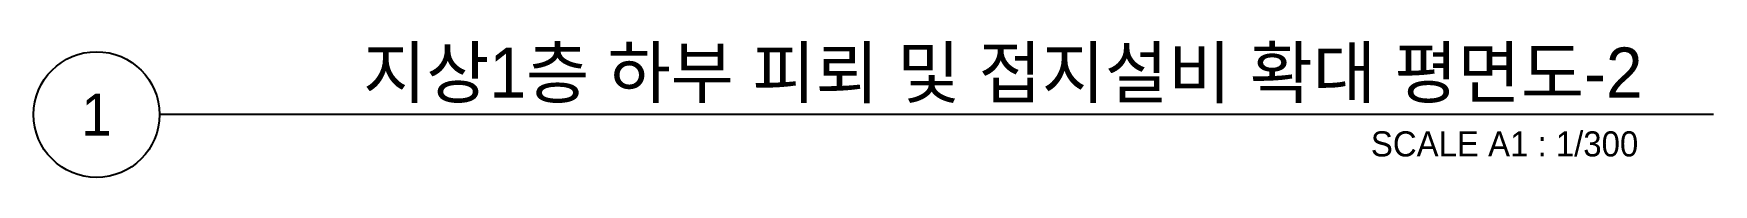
# Model space of a CAD drawing. Header units: millimetres. Extents: x 81900 to 502050, y -708375 to 1238700.
# Drawn here: x 419467 to 449483, y -530175 to -527726 of the extents above; entities that cross this region are included whole.
import ezdxf
from ezdxf.enums import TextEntityAlignment as Align

# ---------------------------------------------------------------- set-up
doc = ezdxf.new("R2010")
doc.units = ezdxf.units.MM
doc.header["$LTSCALE"] = 150
doc.layers.add('-----41 Drawing Title', color=2, linetype='Continuous')
doc.styles.add('ELEC', font='')
doc.styles.get('ELEC').set_extended_font_data('Dotum')

msp = doc.modelspace()

# ---------------------------------------------------------------- linework, layer by layer
at = {"layer": '-----41 Drawing Title', "color": 7}
msp.add_line((449483, -529050), (421717, -529050), dxfattribs=at)
msp.add_circle((420592, -529050), 1125, dxfattribs=at)

# ---------------------------------------------------------------- texts
at = {"layer": '-----41 Drawing Title', "color": 2, "style": 'ELEC'}
msp.add_text('지상1층 하부 피뢰 및 접지설비 확대 평면도-2', height=900, dxfattribs=at).set_placement((448217, -528300), align=Align.MIDDLE_RIGHT)
at = {"layer": '-----41 Drawing Title', "color": 7, "style": 'ELEC'}
msp.add_text('1', height=750, dxfattribs=at).set_placement((420592, -529050), align=Align.MIDDLE)
at = {"layer": '-----41 Drawing Title', "style": 'ELEC'}
msp.add_text('SCALE A1 : 1/300', height=450, dxfattribs=at).set_placement((448140, -529800), align=Align.RIGHT)

doc.saveas('drawing.dxf')
